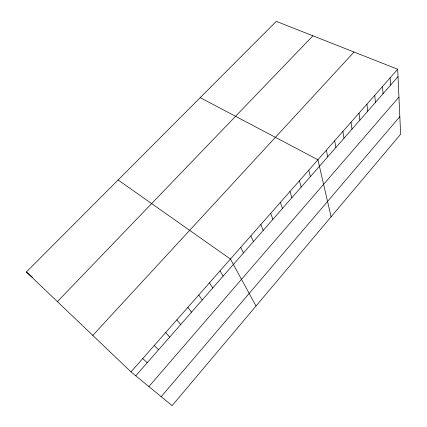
<?xml version="1.0" encoding="UTF-8"?>
<svg xmlns="http://www.w3.org/2000/svg" width="427" height="427" viewBox="0 0 427 427"><rect width="100%" height="100%" fill="white"/><g stroke="black" fill="none" stroke-linecap="round" stroke-linejoin="round"><path stroke-width="0.64" d="M161.198 396.672L399.832 116.63M148.884 386.563L398.951 97.105M135.77 375.797L398.028 76.614M130.998 371.88L397.692 69.243L276.264 21.35L26.373 271.994L130.998 371.88L172.134 405.65L400.627 134.217L397.692 69.243M92.792 335.403L354.052 52.03M57.41 301.622L312.922 35.809M200.204 97.639L317.923 159.767L331.096 216.809M118.092 179.997L230.441 259.04L256.019 305.994M26.373 271.994L32.9 277.582M142.714 358.584L147.262 362.688M154.254 345.491L158.582 349.777M165.623 332.59L169.732 337.052M176.826 319.876L180.728 324.509M187.859 307.355L191.563 312.153M198.736 295.014L202.243 299.967M209.46 282.85L212.769 287.958M220.022 270.857L223.15 276.114M240.711 247.382L243.475 252.928M250.836 235.896L253.43 241.575M260.817 224.565L263.245 230.377M270.665 213.393L272.928 219.329M280.374 202.371L282.477 208.435M289.954 191.504L291.903 197.685M299.402 180.781L301.2 187.079M308.726 170.202L310.376 176.613M326.34 150.213L327.717 156.826M334.656 140.771L335.905 147.486M342.87 131.452L343.997 138.252M350.989 122.239L351.992 129.135M359.006 113.144L359.892 120.12M366.926 104.151L367.695 111.217M374.757 95.269L375.413 102.416M382.491 86.489L383.04 93.716M390.139 77.815L390.577 85.117"/></g></svg>
